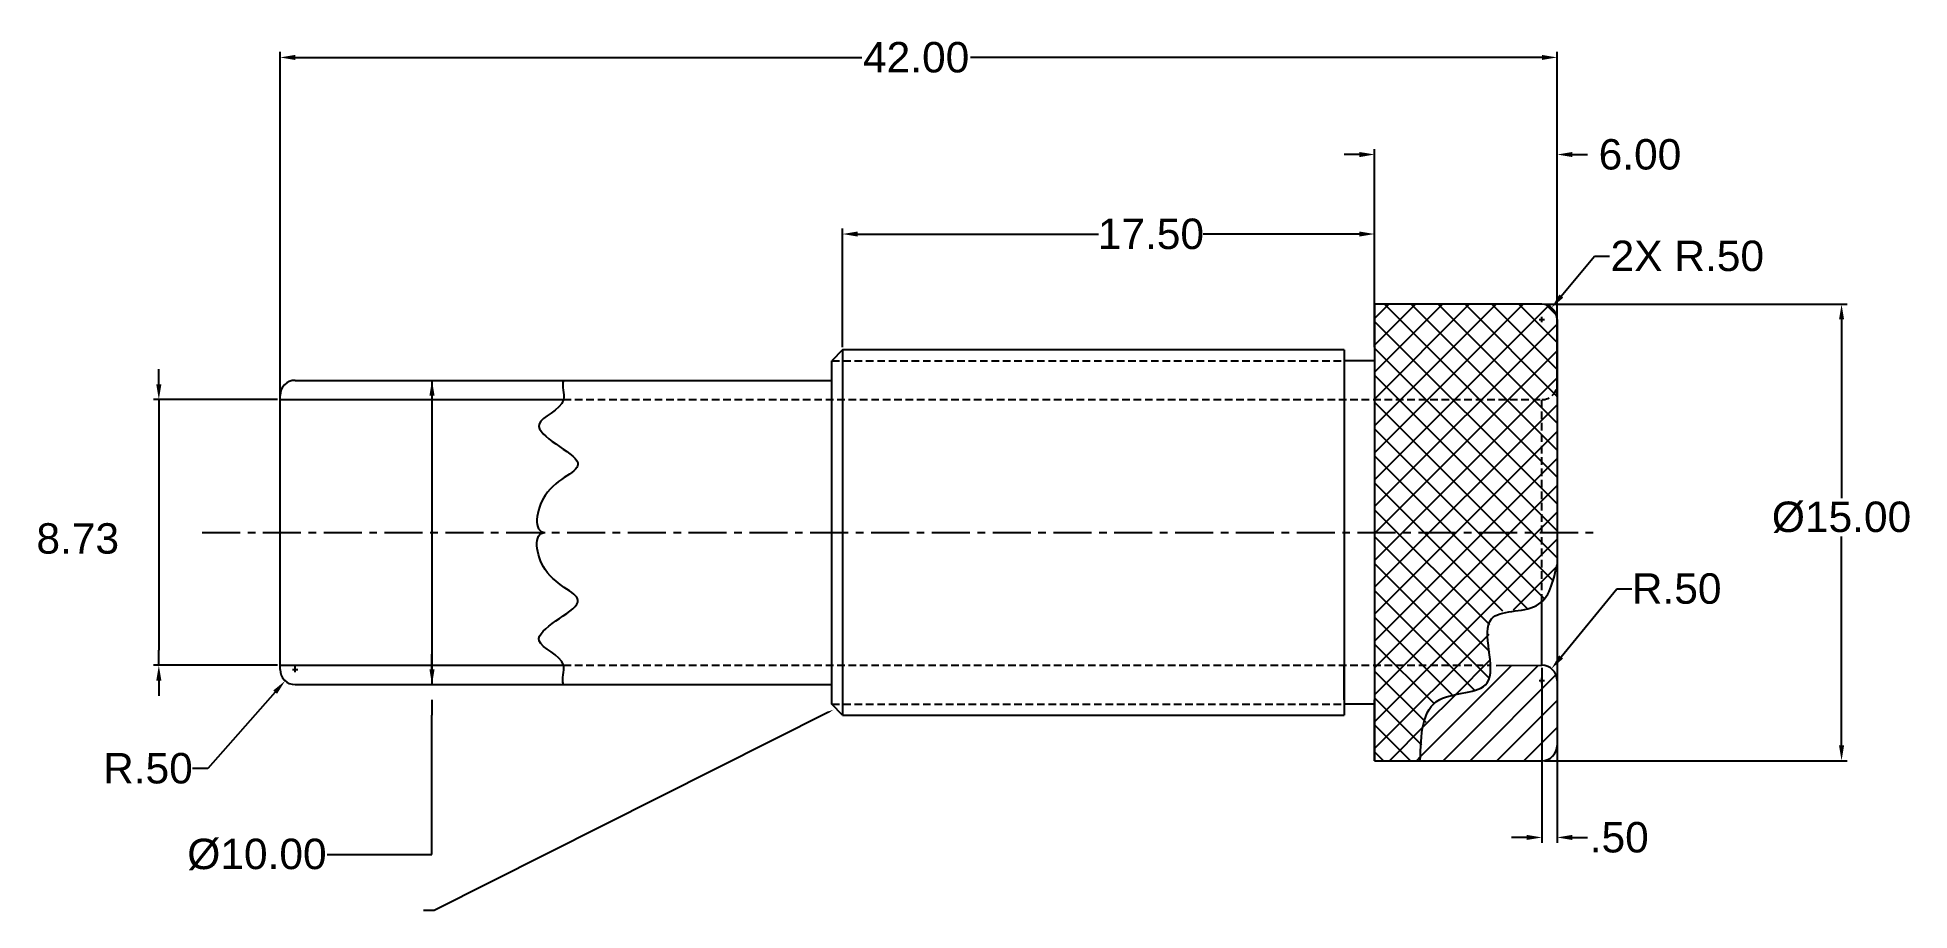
# Model space of a CAD drawing. Header units: inches. Extents: x -5.5 to 56.1, y -3.1 to 25.6.
import ezdxf
from ezdxf import colors
from ezdxf.entities.mleader import LeaderData, LeaderLine
from ezdxf.math import Vec2, Vec3

# ---------------------------------------------------------------- set-up
doc = ezdxf.new("R2010")
doc.units = ezdxf.units.IN
doc.header["$MEASUREMENT"] = 0
doc.linetypes.add('CENTER', pattern=[2, 1.25, -0.25, 0.25, -0.25])
doc.linetypes.add('HIDDEN', pattern=[0.375, 0.25, -0.125])
doc.layers.add('Center', color=3, linetype='CENTER')
doc.layers.add('Hidden', color=2, linetype='HIDDEN')
doc.styles.get("Standard").update_dxf_attribs({"font": 'Arial.ttf'})
doc.dimstyles.new('Copy of Standard', dxfattribs={"dimtxt": 1, "dimasz": 0.5, "dimexe": 0.18, "dimexo": 0.0875, "dimgap": 0.0855, "dimtad": 0, "dimtih": 1, "dimtoh": 1, "dimzin": 0, "dimdsep": 46, "dimtxsty": 'Standard', "dimcen": 0.09, "dimadec": 0, "dimazin": 1, "dimtfac": 1, "dimtofl": 0, "dimtmove": 2, "dimatfit": 1, "dimfxl": 1, "dimtolj": 1, "dimtzin": 0, "dimarcsym": 0})

# ---------------------------------------------------------------- blocks, each defined once
blk = doc.blocks.new('*D8')
at = {"color": 0, "lineweight": -2, "transparency": 16777216}
for p, q in [((-1.487, 14.23), (-1.487, 14.73)), ((2.413, 13.73), (-1.667, 13.73)), ((-1.487, 13.73), (-1.487, 13.23)), ((-1.487, 13.23), (-1.487, 5.5)), ((2.413, 5), (-1.667, 5)), ((-1.487, 5), (-1.487, 5.5)), ((-1.487, 4.5), (-1.487, 4))]:
    blk.add_line(p, q, dxfattribs=at)
at = {"color": 0, "transparency": 16777216}
for points in [[(-1.57, 14.23), (-1.403, 14.23), (-1.487, 13.73)], [(-1.57, 4.5), (-1.403, 4.5), (-1.487, 5)]]:
    blk.add_solid(points, dxfattribs=at)
at = {"layer": 'Defpoints', "color": 0, "transparency": 16777216}
for p in [(2.5, 13.73), (-1.487, 5), (2.5, 5)]:
    blk.add_point(p, dxfattribs=at)
at = {"color": 0, "transparency": 16777216, "insert": (-4.153, 9.162), "char_height": 1, "attachment_point": 5}
blk.add_mtext('\\A1;8.73', dxfattribs=at)
blk = doc.blocks.new('*D10')
at = {"color": 0, "lineweight": -2, "transparency": 16777216}
for p, q in [((3, 4.775), (3, 4.955)), ((2.91, 4.865), (3.09, 4.865)), ((2.338, 4.115), (0.125, 1.61)), ((0.125, 1.61), (-0.375, 1.61))]:
    blk.add_line(p, q, dxfattribs=at)
at = {"color": 0, "transparency": 16777216}
blk.add_solid([(2.276, 4.171), (2.4, 4.06), (2.669, 4.49)], dxfattribs=at)
at = {"layer": 'Defpoints', "color": 0, "transparency": 16777216}
for p in [(2.669, 4.49), (3, 4.865)]:
    blk.add_point(p, dxfattribs=at)
at = {"color": 0, "transparency": 16777216, "insert": (-1.845, 1.61), "char_height": 1, "attachment_point": 5}
blk.add_mtext('\\A1;R.50', dxfattribs=at)
blk = doc.blocks.new('*D11')
at = {"color": 0, "lineweight": -2, "transparency": 16777216}
for p, q in [((2.5, 13.818), (2.5, 25.158)), ((3, 24.978), (21.63, 24.978)), ((44, 24.978), (25.212, 24.978)), ((44.5, 13.818), (44.5, 25.158))]:
    blk.add_line(p, q, dxfattribs=at)
at = {"color": 0, "transparency": 16777216}
for points in [[(3, 25.061), (3, 24.894), (2.5, 24.978)], [(44, 25.061), (44, 24.894), (44.5, 24.978)]]:
    blk.add_solid(points, dxfattribs=at)
at = {"layer": 'Defpoints', "color": 0, "transparency": 16777216}
for p in [(44.5, 24.978), (2.5, 13.73), (44.5, 13.73)]:
    blk.add_point(p, dxfattribs=at)
at = {"color": 0, "transparency": 16777216, "insert": (23.421, 24.978), "char_height": 1, "attachment_point": 5}
blk.add_mtext('\\A1;42.00', dxfattribs=at)
blk = doc.blocks.new('*D12')
at = {"color": 0, "lineweight": -2, "transparency": 16777216}
for p, q in [((21, 15.453), (21, 19.354)), ((21.5, 19.174), (29.418, 19.174)), ((38, 19.174), (32.864, 19.174)), ((38.5, 15.453), (38.5, 19.354))]:
    blk.add_line(p, q, dxfattribs=at)
at = {"color": 0, "transparency": 16777216}
for points in [[(21.5, 19.257), (21.5, 19.091), (21, 19.174)], [(38, 19.257), (38, 19.091), (38.5, 19.174)]]:
    blk.add_solid(points, dxfattribs=at)
at = {"layer": 'Defpoints', "color": 0, "transparency": 16777216}
for p in [(38.5, 19.174), (21, 15.365), (38.5, 15.365)]:
    blk.add_point(p, dxfattribs=at)
at = {"color": 0, "transparency": 16777216, "insert": (31.141, 19.174), "char_height": 1, "attachment_point": 5}
blk.add_mtext('\\A1;17.50', dxfattribs=at)
blk = doc.blocks.new('*D13')
at = {"color": 0, "lineweight": -2, "transparency": 16777216}
for p, q in [((38, 21.787), (37.5, 21.787)), ((38.5, 16.953), (38.5, 21.967)), ((44.5, 16.953), (44.5, 21.967)), ((45, 21.787), (45.5, 21.787))]:
    blk.add_line(p, q, dxfattribs=at)
at = {"color": 0, "transparency": 16777216}
for points in [[(38, 21.87), (38, 21.703), (38.5, 21.787)], [(45, 21.87), (45, 21.703), (44.5, 21.787)]]:
    blk.add_solid(points, dxfattribs=at)
at = {"layer": 'Defpoints', "color": 0, "transparency": 16777216}
for p in [(44.5, 21.787), (38.5, 16.865), (44.5, 16.865)]:
    blk.add_point(p, dxfattribs=at)
at = {"color": 0, "transparency": 16777216, "insert": (47.226, 21.787), "char_height": 1, "attachment_point": 5}
blk.add_mtext('\\A1;6.00', dxfattribs=at)
blk = doc.blocks.new('*D14')
at = {"color": 0, "lineweight": -2, "transparency": 16777216}
for p, q in [((44.638, 17.135), (45.728, 18.45)), ((45.728, 18.45), (46.228, 18.45)), ((43.91, 16.365), (44.09, 16.365)), ((44, 16.275), (44, 16.455))]:
    blk.add_line(p, q, dxfattribs=at)
at = {"color": 0, "transparency": 16777216}
blk.add_solid([(44.574, 17.188), (44.702, 17.082), (44.319, 16.75)], dxfattribs=at)
at = {"layer": 'Defpoints', "color": 0, "transparency": 16777216}
for p in [(44.319, 16.75), (44, 16.365)]:
    blk.add_point(p, dxfattribs=at)
at = {"color": 0, "transparency": 16777216, "insert": (48.783, 18.45), "char_height": 1, "attachment_point": 5}
blk.add_mtext('\\A1;2X R.50', dxfattribs=at)
blk = doc.blocks.new('*D15')
at = {"color": 0, "lineweight": -2, "transparency": 16777216}
for p, q in [((44.632, 5.275), (46.462, 7.516)), ((46.462, 7.516), (46.962, 7.516)), ((43.91, 4.5), (44.09, 4.5)), ((44, 4.41), (44, 4.59))]:
    blk.add_line(p, q, dxfattribs=at)
at = {"color": 0, "transparency": 16777216}
blk.add_solid([(44.568, 5.327), (44.697, 5.222), (44.316, 4.887)], dxfattribs=at)
at = {"layer": 'Defpoints', "color": 0, "transparency": 16777216}
for p in [(44, 4.5), (44.316, 4.887)]:
    blk.add_point(p, dxfattribs=at)
at = {"color": 0, "transparency": 16777216, "insert": (48.433, 7.516), "char_height": 1, "attachment_point": 5}
blk.add_mtext('\\A1;R.50', dxfattribs=at)
blk = doc.blocks.new('*D16')
at = {"color": 0, "lineweight": -2, "transparency": 16777216}
for p, q in [((44.087, 16.865), (54.036, 16.865)), ((53.856, 16.365), (53.856, 10.493)), ((53.856, 2.365), (53.856, 9.231)), ((44.087, 1.865), (54.036, 1.865))]:
    blk.add_line(p, q, dxfattribs=at)
at = {"color": 0, "transparency": 16777216}
for points in [[(53.773, 16.365), (53.939, 16.365), (53.856, 16.865)], [(53.773, 2.365), (53.939, 2.365), (53.856, 1.865)]]:
    blk.add_solid(points, dxfattribs=at)
at = {"layer": 'Defpoints', "color": 0, "transparency": 16777216}
for p in [(44, 16.865), (44, 1.865), (53.856, 1.865)]:
    blk.add_point(p, dxfattribs=at)
at = {"color": 0, "transparency": 16777216, "insert": (53.856, 9.862), "char_height": 1, "attachment_point": 5}
blk.add_mtext('\\A1;%%C15.00', dxfattribs=at)
blk = doc.blocks.new('*D17')
at = {"color": 0, "lineweight": -2, "transparency": 16777216}
for p, q in [((44, 4.912), (44, -0.838)), ((44.5, 4.912), (44.5, -0.838)), ((43.5, -0.658), (43, -0.658)), ((45, -0.658), (45.5, -0.658))]:
    blk.add_line(p, q, dxfattribs=at)
at = {"color": 0, "transparency": 16777216}
for points in [[(43.5, -0.574), (43.5, -0.741), (44, -0.658)], [(45, -0.574), (45, -0.741), (44.5, -0.658)]]:
    blk.add_solid(points, dxfattribs=at)
at = {"layer": 'Defpoints', "color": 0, "transparency": 16777216}
for p in [(44, 5), (44.5, 5), (44.5, -0.658)]:
    blk.add_point(p, dxfattribs=at)
at = {"color": 0, "transparency": 16777216, "insert": (46.544, -0.658), "char_height": 1, "attachment_point": 5}
blk.add_mtext('\\A1;.50', dxfattribs=at)
blk = doc.blocks.new('*D18')
at = {"color": 0, "lineweight": -2, "transparency": 16777216}
for p, q in [((7.278, 14.365), (7.677, 14.365)), ((7.497, 14.365), (7.497, 4.365)), ((7.497, 13.865), (7.497, 13.365)), ((7.497, 4.865), (7.497, 5.365)), ((7.278, 4.365), (7.677, 4.365)), ((7.497, 3.865), (7.497, 3.365)), ((7.497, -1.218), (7.497, 3.365)), ((4.05, -1.218), (7.497, -1.218))]:
    blk.add_line(p, q, dxfattribs=at)
at = {"color": 0, "transparency": 16777216}
for points in [[(7.414, 13.865), (7.581, 13.865), (7.497, 14.365)], [(7.414, 4.865), (7.581, 4.865), (7.497, 4.365)]]:
    blk.add_solid(points, dxfattribs=at)
at = {"layer": 'Defpoints', "color": 0, "transparency": 16777216}
for p in [(7.19, 14.365), (7.19, 4.365), (7.497, 4.365)]:
    blk.add_point(p, dxfattribs=at)
at = {"color": 0, "transparency": 16777216, "insert": (1.741, -1.218), "char_height": 1, "attachment_point": 5}
blk.add_mtext('\\A1;%%C10.00', dxfattribs=at)

msp = doc.modelspace()

# ---------------------------------------------------------------- hatches: boundary and pattern name
h = msp.add_hatch()
h.set_pattern_fill('ANSI37', color=256, scale=5)
h.paths.add_polyline_path([(44.5, 16.365, 0.414214), (44, 16.865), (38.5, 16.865), (38.5, 14.865), (38.5, 13.73), (44, 13.73, 0.414214), (44.5, 14.23)])
h.paths.add_polyline_path([(44, 13.73), (38.5, 13.73), (38.5, 9.365), (44, 9.365)])
edge = h.paths.add_edge_path()
edge.add_line((44, 9.365), (38.5, 9.365))
edge.add_line((38.5, 9.365), (38.5, 5))
edge.add_line((38.5, 5), (42.301, 5))
edge.add_spline(control_points=[(42.301, 5), (42.305, 5.537), (42.026, 7.169), (43.436, 6.67), (43.943, 7.038), (44, 7.09)], knot_values=[2.300578, 2.300578, 2.300578, 2.300578, 3, 4, 4.139231, 4.139231, 4.139231, 4.139231], degree=3, periodic=0)
edge.add_line((44, 7.09), (44, 9.365))
edge = h.paths.add_edge_path()
edge.add_spline(control_points=[(40, 1.865), (40.089, 2.715), (40.268, 4.416), (42.197, 3.879), (42.3, 4.769), (42.301, 5)], knot_values=[0, 0, 0, 0, 1, 2, 2.300578, 2.300578, 2.300578, 2.300578], degree=3, periodic=0)
edge.add_line((42.301, 5), (38.5, 5))
edge.add_line((38.5, 5), (38.5, 1.865))
edge.add_line((38.5, 1.865), (40, 1.865))
h.paths.add_polyline_path([(44.5, 14.23, -0.414214), (44, 13.73), (44, 9.365), (44.5, 9.365)])
edge = h.paths.add_edge_path()
edge.add_line((44.5, 9.365), (44, 9.365))
edge.add_line((44, 9.365), (44, 7.09))
edge.add_spline(control_points=[(44, 7.09), (44.351, 7.414), (44.5, 8.026), (44.5, 8.313)], knot_values=[4.139231, 4.139231, 4.139231, 4.139231, 4.999995, 4.999995, 4.999995, 4.999995], degree=3, periodic=0)
edge.add_line((44.5, 8.313), (44.5, 9.365))
h = msp.add_hatch()
h.set_pattern_fill('ANSI31', color=256, scale=5)
edge = h.paths.add_edge_path()
edge.add_arc((44, 4.5), 0.5, 0, 90.95211)
edge.add_line((43.992, 5), (42.499, 4.988))
edge.add_line((42.499, 4.988), (42.301, 4.988))
edge.add_spline(control_points=[(42.301, 4.988), (42.299, 4.762), (42.192, 3.88), (40.268, 4.416), (40.089, 2.715), (40, 1.865)], knot_values=[0, 0, 0, 0, 0.29515, 1.29515, 2.29515, 2.29515, 2.29515, 2.29515], degree=3, periodic=0)
edge.add_line((40, 1.865), (44, 1.865))
edge.add_arc((44, 2.365), 0.5, 270, 360)
edge.add_line((44.5, 2.365), (44.5, 4.5))

# ---------------------------------------------------------------- linework, layer by layer
for p, q in [((44, 16.865), (38.5, 16.865)), ((38.5, 16.865), (38.5, 1.865)), ((38.5, 16.865), (38.5, 14.865)), ((44.5, 16.365), (44.5, 14.23)), ((21, 15.365), (20.646, 15.011)), ((20.646, 3.719), (20.646, 15.011)), ((37.5, 15.365), (21, 15.365)), ((21, 15.365), (21, 3.365)), ((37.5, 15.365), (37.5, 3.365)), ((38.5, 15.011), (37.5, 15.011)), ((37.5, 14.865), (37.5, 13.73)), ((3, 14.365), (20.646, 14.365)), ((44.5, 14.23), (44.5, 4.5)), ((2.5, 4.865), (2.5, 13.865)), ((2.5, 13.73), (11.823, 13.73)), ((37.5, 13.73), (37.5, 5)), ((2.5, 5.5), (2.5, 13.23)), ((44, 5), (44, 7.09)), ((2.5, 5), (11.823, 5)), ((37.5, 3.865), (37.5, 5)), ((42.499, 4.988), (44, 5)), ((3, 4.365), (20.646, 4.365)), ((44.5, 4.5), (44.5, 2.365)), ((21, 3.365), (20.646, 3.719)), ((38.5, 3.719), (37.5, 3.719)), ((38.5, 1.865), (38.5, 3.865)), ((21, 3.365), (37.5, 3.365)), ((38.5, 1.865), (44, 1.865))]:
    msp.add_line(p, q)
for centre, start, end in [((44, 16.365), 0, 90), ((3, 13.865), 90, 180), ((44, 4.5), 0, 90), ((3, 4.865), 180, 270), ((44, 2.365), 270, 0)]:
    msp.add_arc(centre, 0.5, start, end)
at = {"end_tangent": (1, 0)}
for points, start_tangent in [([(11.823, 14.365), (11.823, 13.73), (11.02, 12.926), (12.291, 11.655), (11.222, 10.585), (11.222, 9.365)], (-0.25, -0.635)), ([(11.823, 4.365), (11.823, 5), (11.02, 5.804), (12.291, 7.075), (11.222, 8.145), (11.222, 9.365)], (-0.25, 0.635))]:
    msp.add_spline(points, degree=3, dxfattribs=dict(at, start_tangent=start_tangent))
at = {"end_tangent": (0, 1)}
msp.add_spline([(40, 1.865), (40.642, 3.874), (42.199, 4.421), (42.343, 6.526), (43.814, 6.958), (44.5, 8.313)], degree=3, dxfattribs=at)
at = {"layer": 'Center'}
msp.add_line((-0.062, 9.365), (45.695, 9.365), dxfattribs=at)
at = {"layer": 'Hidden'}
for p, q in [((20.646, 15.011), (37.5, 15.011)), ((11.823, 13.73), (44, 13.73)), ((44, 7.09), (44, 13.73)), ((11.823, 5), (42.301, 5)), ((20.646, 3.719), (37.5, 3.719))]:
    msp.add_line(p, q, dxfattribs=at)
msp.add_arc((44, 14.23), 0.5, 270, 0, dxfattribs=at)

# ---------------------------------------------------------------- dimensions: what is measured, and where the dimension line sits
for base, p1, p2, picture, middle in [((44.5, 24.978), (2.5, 13.73), (44.5, 13.73), '*D11', (23.421, 24.978)), ((44.5, 21.787), (38.5, 16.865), (44.5, 16.865), '*D13', (47.226, 21.787)), ((38.5, 19.174), (21, 15.365), (38.5, 15.365), '*D12', (31.141, 19.174))]:
    dim = msp.add_linear_dim(base=base, p1=p1, p2=p2, dimstyle='Copy of Standard')
    dim.commit()
    dim.dimension.update_dxf_attribs({"geometry": picture, "text_midpoint": middle, "dimtype": 160})
dim = msp.add_radius_dim(center=(44, 16.365), mpoint=(44.319, 16.75), text='2X <>', dimstyle='Copy of Standard', override={"dimzin": 4, "dimtmove": 0})
dim.commit()
dim.dimension.update_dxf_attribs({"geometry": '*D14', "text_midpoint": (48.783, 18.45), "dimtype": 164})
dim = msp.add_linear_dim(base=(53.856, 1.865), p1=(44, 16.865), p2=(44, 1.865), angle=90, text='%%C<>', dimstyle='Copy of Standard')
dim.commit()
dim.dimension.update_dxf_attribs({"geometry": '*D16', "text_midpoint": (53.856, 9.862), "dimtype": 160})
dim = msp.add_linear_dim(base=(-1.487, 5), p1=(2.5, 13.73), p2=(2.5, 5), angle=90, dimstyle='Copy of Standard')
dim.commit()
dim.dimension.update_dxf_attribs({"geometry": '*D8', "text_midpoint": (-4.153, 9.162), "dimtype": 160})
dim = msp.add_linear_dim(base=(7.497, 4.365), p1=(7.19, 14.365), p2=(7.19, 4.365), angle=90, text='%%C<>', dimstyle='Copy of Standard', override={"dimtofl": 1, "dimtmove": 1})
dim.commit()
dim.dimension.update_dxf_attribs({"geometry": '*D18', "text_midpoint": (1.741, -1.218), "dimtype": 160})
for center, mpoint, picture, middle in [((44, 4.5), (44.316, 4.887), '*D15', (48.433, 7.516)), ((3, 4.865), (2.669, 4.49), '*D10', (-1.845, 1.61))]:
    dim = msp.add_radius_dim(center=center, mpoint=mpoint, dimstyle='Copy of Standard', override={"dimzin": 4, "dimtmove": 0})
    dim.commit()
    dim.dimension.update_dxf_attribs({"geometry": picture, "text_midpoint": middle, "dimtype": 164})
dim = msp.add_linear_dim(base=(44.5, -0.658), p1=(44, 5), p2=(44.5, 5), dimstyle='Copy of Standard', override={"dimzin": 4})
dim.commit()
dim.dimension.update_dxf_attribs({"geometry": '*D17', "text_midpoint": (46.544, -0.658), "dimtype": 160})

# ---------------------------------------------------------------- leaders
ml = msp.add_multileader_mtext('Standard')
ml.set_content('', color=256)
ml.set_leader_properties()
ml.build(insert=Vec2(0, 0))
ml.multileader.update_dxf_attribs({"dogleg_length": 0.36, "arrow_head_size": 0.18})
ctx = ml.context
ctx.base_point, ctx.char_height, ctx.arrow_head_size, ctx.landing_gap_size, ctx.plane_origin = Vec3(7.034, -3.06), 0.18, 0.18, 0.09, Vec3(20.699, 3.539)
ctx.text_align_type = 2
notes = []
notes.append((ctx, [(0, (1, 1, 0), (7.574, -3.06), (-1, 0), 0.36, [(0, [(20.699, 3.539)], 0, [])])]))
ctx.mtext.insert, ctx.mtext.alignment, ctx.mtext.flow_direction = Vec3(7.124, -2.97), 3, 5
for ctx, leaders in notes:
    for number, flags, end, landing, length, lines in leaders:
        leader = LeaderData()
        leader.index, (leader.has_last_leader_line, leader.has_dogleg_vector, leader.attachment_direction) = number, flags
        leader.last_leader_point, leader.dogleg_vector, leader.dogleg_length = Vec3(end), Vec3(landing), length
        for number, points, colour, breaks in lines:
            line = LeaderLine()
            line.index, line.vertices, line.color, line.breaks = number, Vec3.list(points), colors.encode_raw_color(colour), breaks
            leader.lines.append(line)
        ctx.leaders.append(leader)

doc.saveas('drawing.dxf')
